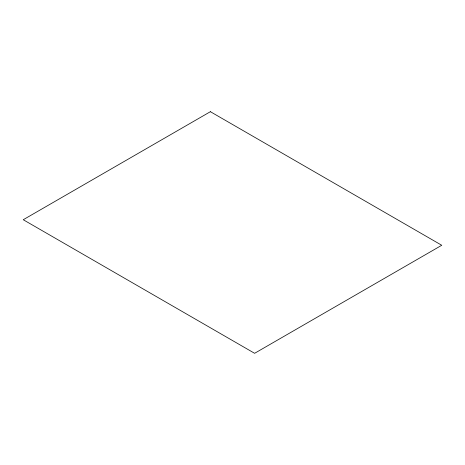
<?xml version="1.0" encoding="UTF-8"?>
<svg xmlns="http://www.w3.org/2000/svg" width="465" height="465" viewBox="0 0 465 465"><rect width="100%" height="100%" fill="white"/><g stroke="black" fill="none" stroke-linecap="round" stroke-linejoin="round"><path stroke-width="0.7" d="M210.383 111.693L23.25 219.73L254.617 353.307L441.75 245.27L210.383 111.693"/></g></svg>
